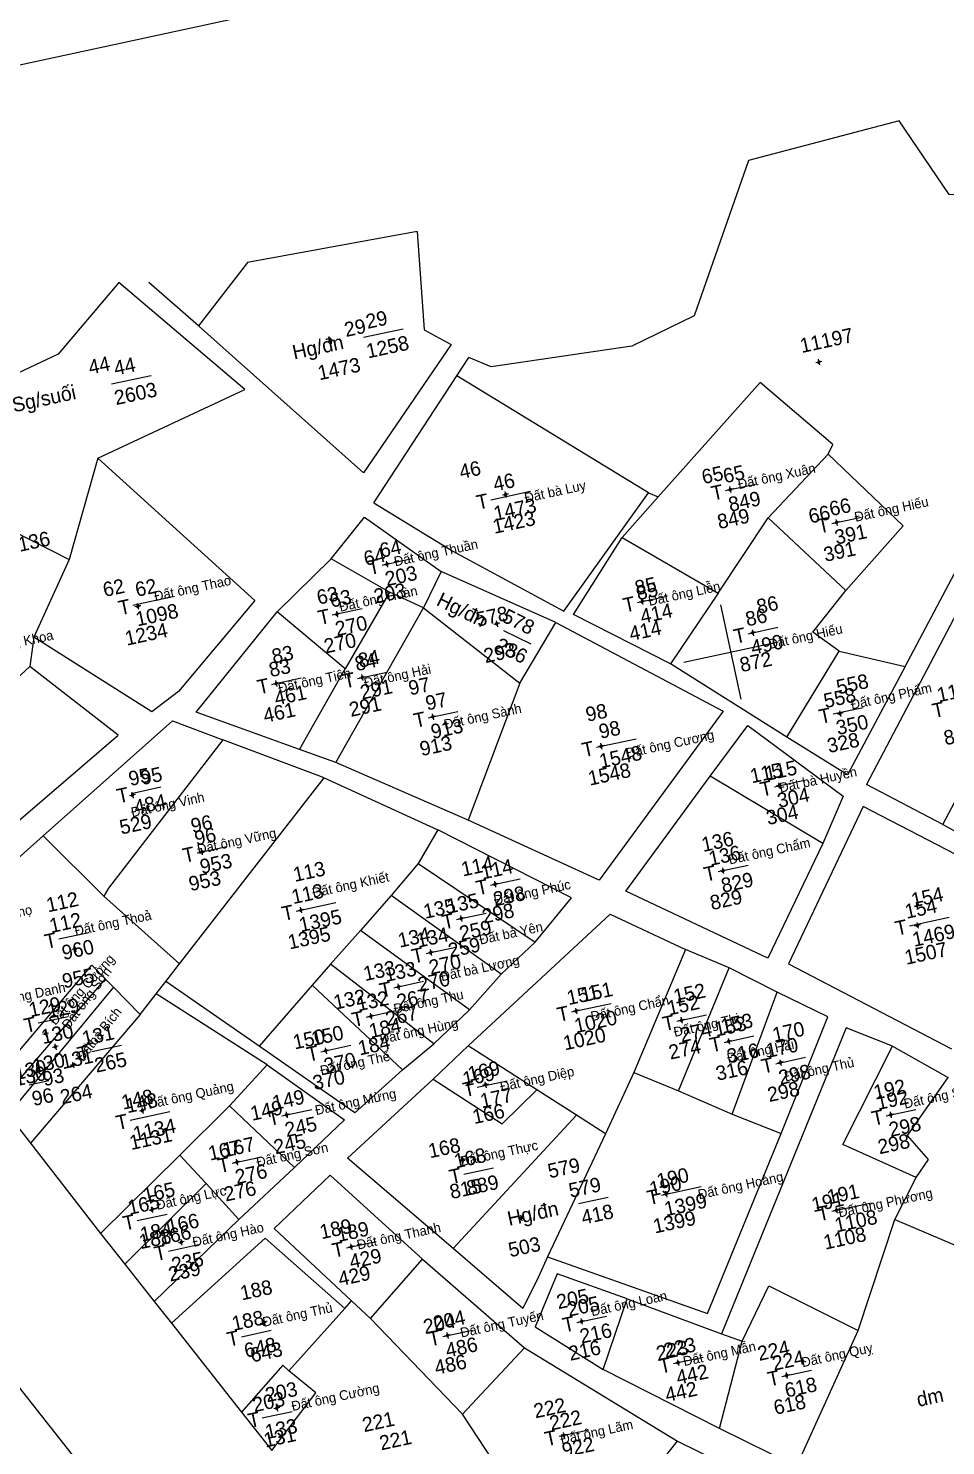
# Model space of a CAD drawing. Extents: x 537054 to 538409, y 1836408 to 1837892.
# Drawn here: x 537707 to 537896.9, y 1837416.8 to 1837710.4 of the extents above; entities that cross this region are included whole.
import ezdxf

# ---------------------------------------------------------------- set-up
doc = ezdxf.new("R2010")
doc.units = 0
for name, color, linetype in [('Level 11', 7, 'Continuous'), ('Level 15', 7, 'Continuous'), ('Level 2', 7, 'Continuous'), ('Level 22', 7, 'Continuous'), ('Level 45', 7, 'Continuous'), ('Level 56', 7, 'Continuous'), ('Level 63', 7, 'Continuous')]:
    doc.layers.add(name, color=color, linetype=linetype)

msp = doc.modelspace()

# ---------------------------------------------------------------- linework, layer by layer
at = {"layer": 'Level 11'}
for p, q in [((537769.29, 1837645.61), (537768.98, 1837645.54)), ((537769.53, 1837645.98), (537769.29, 1837645.61)), ((537769.29, 1837645.61), (537769.66, 1837645.37)), ((537769.46, 1837646.29), (537769.53, 1837645.98)), ((537769.89, 1837645.74), (537769.53, 1837645.98)), ((537769.66, 1837645.37), (537769.89, 1837645.74)), ((537770.21, 1837645.81), (537769.89, 1837645.74)), ((537769.66, 1837645.37), (537769.72, 1837645.06)), ((537870.37, 1837641.23), (537870.06, 1837641.16)), ((537870.61, 1837641.6), (537870.37, 1837641.23)), ((537870.37, 1837641.23), (537870.74, 1837640.99)), ((537870.54, 1837641.9), (537870.61, 1837641.6)), ((537870.98, 1837641.36), (537870.61, 1837641.6)), ((537870.74, 1837640.99), (537870.98, 1837641.36)), ((537870.74, 1837640.99), (537870.8, 1837640.69)), ((537871.29, 1837641.43), (537870.98, 1837641.36)), ((537805.51, 1837613.81), (537805.2, 1837613.74)), ((537805.74, 1837614.17), (537805.51, 1837613.81)), ((537805.51, 1837613.81), (537805.87, 1837613.57)), ((537805.68, 1837614.48), (537805.74, 1837614.17)), ((537806.11, 1837613.94), (537805.74, 1837614.17)), ((537805.87, 1837613.57), (537806.11, 1837613.94)), ((537805.87, 1837613.57), (537805.94, 1837613.27)), ((537806.41, 1837614), (537806.11, 1837613.94)), ((537852.04, 1837614.8), (537851.74, 1837614.73)), ((537852.28, 1837615.17), (537852.04, 1837614.8)), ((537852.04, 1837614.8), (537852.41, 1837614.56)), ((537852.21, 1837615.48), (537852.28, 1837615.17)), ((537852.65, 1837614.93), (537852.28, 1837615.17)), ((537852.41, 1837614.56), (537852.65, 1837614.93)), ((537852.41, 1837614.56), (537852.48, 1837614.25)), ((537852.95, 1837615), (537852.65, 1837614.93)), ((537874.04, 1837608), (537873.73, 1837607.93)), ((537874.27, 1837608.37), (537874.04, 1837608)), ((537874.04, 1837608), (537874.4, 1837607.76)), ((537874.21, 1837608.67), (537874.27, 1837608.37)), ((537874.64, 1837608.13), (537874.27, 1837608.37)), ((537874.4, 1837607.76), (537874.64, 1837608.13)), ((537874.4, 1837607.76), (537874.47, 1837607.46)), ((537874.94, 1837608.19), (537874.64, 1837608.13)), ((537780.93, 1837599.37), (537780.62, 1837599.31)), ((537781.17, 1837599.74), (537780.93, 1837599.37)), ((537780.93, 1837599.37), (537781.3, 1837599.14)), ((537781.1, 1837600.05), (537781.17, 1837599.74)), ((537781.53, 1837599.51), (537781.17, 1837599.74)), ((537781.3, 1837599.14), (537781.53, 1837599.51)), ((537781.3, 1837599.14), (537781.36, 1837598.83)), ((537781.85, 1837599.57), (537781.53, 1837599.51)), ((537729.36, 1837590.64), (537729.06, 1837590.57)), ((537729.6, 1837591), (537729.36, 1837590.64)), ((537729.36, 1837590.64), (537729.73, 1837590.4)), ((537729.53, 1837591.31), (537729.6, 1837591)), ((537729.97, 1837590.77), (537729.6, 1837591)), ((537729.73, 1837590.4), (537729.97, 1837590.77)), ((537729.73, 1837590.4), (537729.79, 1837590.1)), ((537730.27, 1837590.83), (537729.97, 1837590.77)), ((537833.79, 1837591.6), (537833.49, 1837591.54)), ((537834.03, 1837591.97), (537833.79, 1837591.6)), ((537833.79, 1837591.6), (537834.16, 1837591.37)), ((537833.96, 1837592.29), (537834.03, 1837591.97)), ((537834.39, 1837591.74), (537834.03, 1837591.97)), ((537834.16, 1837591.37), (537834.39, 1837591.74)), ((537834.16, 1837591.37), (537834.22, 1837591.05)), ((537834.7, 1837591.8), (537834.39, 1837591.74)), ((537770.59, 1837589.03), (537770.29, 1837588.96)), ((537770.83, 1837589.4), (537770.59, 1837589.03)), ((537770.59, 1837589.03), (537770.96, 1837588.79)), ((537770.76, 1837589.71), (537770.83, 1837589.4)), ((537771.19, 1837589.16), (537770.83, 1837589.4)), ((537770.96, 1837588.79), (537771.19, 1837589.16)), ((537770.96, 1837588.79), (537771.02, 1837588.48)), ((537771.5, 1837589.23), (537771.19, 1837589.16)), ((537803.67, 1837587.02), (537803.36, 1837586.95)), ((537803.91, 1837587.38), (537803.67, 1837587.02)), ((537803.67, 1837587.02), (537804.04, 1837586.78)), ((537803.84, 1837587.69), (537803.91, 1837587.38)), ((537804.27, 1837587.15), (537803.91, 1837587.38)), ((537804.04, 1837586.78), (537804.27, 1837587.15)), ((537804.59, 1837587.21), (537804.27, 1837587.15)), ((537804.04, 1837586.78), (537804.1, 1837586.47)), ((537856.69, 1837585.15), (537856.38, 1837585.09)), ((537856.92, 1837585.52), (537856.69, 1837585.15)), ((537856.69, 1837585.15), (537857.05, 1837584.91)), ((537856.86, 1837585.83), (537856.92, 1837585.52)), ((537857.29, 1837585.28), (537856.92, 1837585.52)), ((537857.05, 1837584.91), (537857.29, 1837585.28)), ((537857.05, 1837584.91), (537857.12, 1837584.6)), ((537857.59, 1837585.35), (537857.29, 1837585.28)), ((537758.17, 1837575.33), (537758.23, 1837575.03)), ((537775.8, 1837575.89), (537775.49, 1837575.83)), ((537776.04, 1837576.26), (537775.8, 1837575.89)), ((537775.8, 1837575.89), (537776.17, 1837575.66)), ((537775.97, 1837576.57), (537776.04, 1837576.26)), ((537776.4, 1837576.02), (537776.04, 1837576.26)), ((537776.17, 1837575.66), (537776.4, 1837576.02)), ((537776.17, 1837575.66), (537776.23, 1837575.34)), ((537776.71, 1837576.09), (537776.4, 1837576.02)), ((537758, 1837574.66), (537757.69, 1837574.59)), ((537758.23, 1837575.03), (537758, 1837574.66)), ((537758, 1837574.66), (537758.37, 1837574.42)), ((537758.6, 1837574.79), (537758.23, 1837575.03)), ((537758.37, 1837574.42), (537758.6, 1837574.79)), ((537758.37, 1837574.42), (537758.43, 1837574.12)), ((537758.91, 1837574.86), (537758.6, 1837574.79)), ((537790.42, 1837567.74), (537790.1, 1837567.68)), ((537790.65, 1837568.11), (537790.42, 1837567.74)), ((537790.42, 1837567.74), (537790.78, 1837567.51)), ((537790.59, 1837568.42), (537790.65, 1837568.11)), ((537791.02, 1837567.88), (537790.65, 1837568.11)), ((537790.78, 1837567.51), (537791.02, 1837567.88)), ((537790.78, 1837567.51), (537790.85, 1837567.2)), ((537791.34, 1837567.94), (537791.02, 1837567.88)), ((537874.79, 1837568.4), (537874.48, 1837568.34)), ((537875.02, 1837568.77), (537874.79, 1837568.4)), ((537874.79, 1837568.4), (537875.16, 1837568.17)), ((537874.96, 1837569.08), (537875.02, 1837568.77)), ((537875.39, 1837568.54), (537875.02, 1837568.77)), ((537875.16, 1837568.17), (537875.39, 1837568.54)), ((537875.16, 1837568.17), (537875.22, 1837567.86)), ((537875.7, 1837568.6), (537875.39, 1837568.54)), ((537825.28, 1837561.64), (537824.98, 1837561.58)), ((537825.52, 1837562.01), (537825.28, 1837561.64)), ((537825.28, 1837561.64), (537825.65, 1837561.41)), ((537825.45, 1837562.32), (537825.52, 1837562.01)), ((537825.88, 1837561.78), (537825.52, 1837562.01)), ((537825.65, 1837561.41), (537825.88, 1837561.78)), ((537825.65, 1837561.41), (537825.71, 1837561.1)), ((537826.19, 1837561.84), (537825.88, 1837561.78)), ((537728.48, 1837551.89), (537728.24, 1837551.52)), ((537728.41, 1837552.19), (537728.48, 1837551.89)), ((537728.85, 1837551.65), (537728.48, 1837551.89)), ((537728.61, 1837551.28), (537728.85, 1837551.65)), ((537729.16, 1837551.72), (537728.85, 1837551.65)), ((537862.15, 1837553.47), (537861.85, 1837553.41)), ((537862.39, 1837553.84), (537862.15, 1837553.47)), ((537862.15, 1837553.47), (537862.52, 1837553.23)), ((537862.32, 1837554.15), (537862.39, 1837553.84)), ((537862.76, 1837553.6), (537862.39, 1837553.84)), ((537862.52, 1837553.23), (537862.76, 1837553.6)), ((537862.52, 1837553.23), (537862.59, 1837552.92)), ((537863.06, 1837553.67), (537862.76, 1837553.6)), ((537728.24, 1837551.52), (537727.93, 1837551.45)), ((537728.24, 1837551.52), (537728.61, 1837551.28)), ((537728.61, 1837551.28), (537728.67, 1837550.98)), ((537742.81, 1837540.15), (537742.57, 1837539.78)), ((537742.74, 1837540.45), (537742.81, 1837540.15)), ((537743.18, 1837539.91), (537742.81, 1837540.15)), ((537742.94, 1837539.54), (537743.18, 1837539.91)), ((537743.48, 1837539.97), (537743.18, 1837539.91)), ((537742.57, 1837539.78), (537742.27, 1837539.71)), ((537742.57, 1837539.78), (537742.94, 1837539.54)), ((537742.94, 1837539.54), (537743, 1837539.24)), ((537850.53, 1837535.87), (537850.22, 1837535.81)), ((537850.76, 1837536.24), (537850.53, 1837535.87)), ((537850.53, 1837535.87), (537850.89, 1837535.63)), ((537850.7, 1837536.54), (537850.76, 1837536.24)), ((537851.13, 1837536), (537850.76, 1837536.24)), ((537850.89, 1837535.63), (537851.13, 1837536)), ((537850.89, 1837535.63), (537850.96, 1837535.33)), ((537851.44, 1837536.07), (537851.13, 1837536)), ((537803.32, 1837533.06), (537803.01, 1837532.99)), ((537803.55, 1837533.42), (537803.32, 1837533.06)), ((537803.32, 1837533.06), (537803.69, 1837532.82)), ((537803.49, 1837533.74), (537803.55, 1837533.42)), ((537803.92, 1837533.19), (537803.55, 1837533.42)), ((537803.69, 1837532.82), (537803.92, 1837533.19)), ((537803.69, 1837532.82), (537803.75, 1837532.51)), ((537804.23, 1837533.25), (537803.92, 1837533.19)), ((537763.27, 1837528.39), (537763.34, 1837528.09)), ((537763.1, 1837527.72), (537762.79, 1837527.65)), ((537763.34, 1837528.09), (537763.1, 1837527.72)), ((537763.1, 1837527.72), (537763.47, 1837527.48)), ((537763.7, 1837527.85), (537763.34, 1837528.09)), ((537763.47, 1837527.48), (537763.7, 1837527.85)), ((537763.47, 1837527.48), (537763.53, 1837527.18)), ((537764.01, 1837527.91), (537763.7, 1837527.85)), ((537796.3, 1837525.98), (537795.99, 1837525.91)), ((537796.54, 1837526.34), (537796.3, 1837525.98)), ((537796.3, 1837525.98), (537796.67, 1837525.74)), ((537796.47, 1837526.66), (537796.54, 1837526.34)), ((537796.91, 1837526.11), (537796.54, 1837526.34)), ((537796.67, 1837525.74), (537796.91, 1837526.11)), ((537796.67, 1837525.74), (537796.74, 1837525.43)), ((537797.22, 1837526.17), (537796.91, 1837526.11)), ((537890.99, 1837525.21), (537891.05, 1837524.91)), ((537890.82, 1837524.54), (537890.5, 1837524.47)), ((537891.05, 1837524.91), (537890.82, 1837524.54)), ((537890.82, 1837524.54), (537891.18, 1837524.3)), ((537891.42, 1837524.67), (537891.05, 1837524.91)), ((537891.18, 1837524.3), (537891.42, 1837524.67)), ((537891.18, 1837524.3), (537891.25, 1837524)), ((537891.73, 1837524.74), (537891.42, 1837524.67)), ((537716.36, 1837519.65), (537716.04, 1837519.59)), ((537716.59, 1837520.02), (537716.36, 1837519.65)), ((537716.36, 1837519.65), (537716.73, 1837519.42)), ((537716.53, 1837520.32), (537716.59, 1837520.02)), ((537716.96, 1837519.78), (537716.59, 1837520.02)), ((537716.73, 1837519.42), (537716.96, 1837519.78)), ((537716.73, 1837519.42), (537716.79, 1837519.11)), ((537717.28, 1837519.85), (537716.96, 1837519.78)), ((537790.17, 1837519.59), (537790.24, 1837519.28)), ((537790, 1837518.91), (537789.7, 1837518.84)), ((537790.24, 1837519.28), (537790, 1837518.91)), ((537790, 1837518.91), (537790.37, 1837518.67)), ((537790.61, 1837519.04), (537790.24, 1837519.28)), ((537790.37, 1837518.67), (537790.61, 1837519.04)), ((537790.37, 1837518.67), (537790.44, 1837518.36)), ((537790.91, 1837519.1), (537790.61, 1837519.04)), ((537783.33, 1837511.82), (537783.03, 1837511.75)), ((537783.57, 1837512.19), (537783.33, 1837511.82)), ((537783.33, 1837511.82), (537783.7, 1837511.58)), ((537783.5, 1837512.5), (537783.57, 1837512.19)), ((537783.93, 1837511.95), (537783.57, 1837512.19)), ((537783.7, 1837511.58), (537783.93, 1837511.95)), ((537783.7, 1837511.58), (537783.76, 1837511.27)), ((537784.24, 1837512.02), (537783.93, 1837511.95)), ((537777.61, 1837505.76), (537777.3, 1837505.69)), ((537777.85, 1837506.12), (537777.61, 1837505.76)), ((537777.61, 1837505.76), (537777.98, 1837505.52)), ((537777.78, 1837506.44), (537777.85, 1837506.12)), ((537778.22, 1837505.89), (537777.85, 1837506.12)), ((537777.98, 1837505.52), (537778.22, 1837505.89)), ((537777.98, 1837505.52), (537778.05, 1837505.21)), ((537778.53, 1837505.95), (537778.22, 1837505.89)), ((537820.11, 1837506.81), (537819.81, 1837506.74)), ((537820.35, 1837507.18), (537820.11, 1837506.81)), ((537820.11, 1837506.81), (537820.48, 1837506.57)), ((537820.28, 1837507.49), (537820.35, 1837507.18)), ((537820.72, 1837506.94), (537820.35, 1837507.18)), ((537820.48, 1837506.57), (537820.72, 1837506.94)), ((537820.48, 1837506.57), (537820.55, 1837506.26)), ((537821.02, 1837507.01), (537820.72, 1837506.94)), ((537841.96, 1837504.9), (537841.65, 1837504.83)), ((537842.2, 1837505.27), (537841.96, 1837504.9)), ((537841.96, 1837504.9), (537842.33, 1837504.66)), ((537842.13, 1837505.58), (537842.2, 1837505.27)), ((537842.57, 1837505.03), (537842.2, 1837505.27)), ((537842.33, 1837504.66), (537842.57, 1837505.03)), ((537842.33, 1837504.66), (537842.4, 1837504.35)), ((537842.88, 1837505.1), (537842.57, 1837505.03)), ((537710.27, 1837502.09), (537709.95, 1837502.02)), ((537710.5, 1837502.46), (537710.27, 1837502.09)), ((537710.27, 1837502.09), (537710.63, 1837501.85)), ((537710.44, 1837502.76), (537710.5, 1837502.46)), ((537710.87, 1837502.22), (537710.5, 1837502.46)), ((537710.63, 1837501.85), (537710.87, 1837502.22)), ((537710.63, 1837501.85), (537710.7, 1837501.55)), ((537711.18, 1837502.29), (537710.87, 1837502.22)), ((537712.27, 1837499.37), (537711.97, 1837499.31)), ((537712.51, 1837499.74), (537712.27, 1837499.37)), ((537712.27, 1837499.37), (537712.64, 1837499.14)), ((537712.45, 1837500.05), (537712.51, 1837499.74)), ((537712.88, 1837499.51), (537712.51, 1837499.74)), ((537712.64, 1837499.14), (537712.88, 1837499.51)), ((537712.64, 1837499.14), (537712.71, 1837498.83)), ((537713.18, 1837499.57), (537712.88, 1837499.51)), ((537768.49, 1837498.94), (537768.26, 1837498.57)), ((537768.43, 1837499.24), (537768.49, 1837498.94)), ((537768.86, 1837498.7), (537768.49, 1837498.94)), ((537851.73, 1837500.51), (537851.41, 1837500.44)), ((537851.96, 1837500.88), (537851.73, 1837500.51)), ((537851.73, 1837500.51), (537852.09, 1837500.27)), ((537851.9, 1837501.18), (537851.96, 1837500.88)), ((537852.33, 1837500.64), (537851.96, 1837500.88)), ((537852.09, 1837500.27), (537852.33, 1837500.64)), ((537852.09, 1837500.27), (537852.16, 1837499.97)), ((537852.64, 1837500.71), (537852.33, 1837500.64)), ((537716.19, 1837495.98), (537715.95, 1837495.62)), ((537716.12, 1837496.3), (537716.19, 1837495.98)), ((537716.56, 1837495.75), (537716.19, 1837495.98)), ((537768.26, 1837498.57), (537767.94, 1837498.5)), ((537768.26, 1837498.57), (537768.62, 1837498.33)), ((537768.62, 1837498.33), (537768.86, 1837498.7)), ((537768.62, 1837498.33), (537768.69, 1837498.03)), ((537769.17, 1837498.77), (537768.86, 1837498.7)), ((537862.42, 1837496.11), (537862.1, 1837496.04)), ((537862.65, 1837496.47), (537862.42, 1837496.11)), ((537862.42, 1837496.11), (537862.78, 1837495.87)), ((537862.59, 1837496.78), (537862.65, 1837496.47)), ((537863.02, 1837496.24), (537862.65, 1837496.47)), ((537862.78, 1837495.87), (537863.02, 1837496.24)), ((537862.78, 1837495.87), (537862.85, 1837495.56)), ((537863.33, 1837496.3), (537863.02, 1837496.24)), ((537715.95, 1837495.62), (537715.65, 1837495.55)), ((537715.95, 1837495.62), (537716.32, 1837495.38)), ((537716.32, 1837495.38), (537716.56, 1837495.75)), ((537716.32, 1837495.38), (537716.39, 1837495.07)), ((537716.86, 1837495.81), (537716.56, 1837495.75)), ((537801.32, 1837491.54), (537801.01, 1837491.47)), ((537801.56, 1837491.91), (537801.32, 1837491.54)), ((537801.32, 1837491.54), (537801.69, 1837491.3)), ((537801.49, 1837492.22), (537801.56, 1837491.91)), ((537801.93, 1837491.67), (537801.56, 1837491.91)), ((537801.69, 1837491.3), (537801.93, 1837491.67)), ((537801.69, 1837491.3), (537801.76, 1837490.99)), ((537802.24, 1837491.74), (537801.93, 1837491.67)), ((537730.3, 1837486.17), (537729.98, 1837486.1)), ((537730.53, 1837486.54), (537730.3, 1837486.17)), ((537730.3, 1837486.17), (537730.67, 1837485.93)), ((537730.47, 1837486.85), (537730.53, 1837486.54)), ((537730.9, 1837486.3), (537730.53, 1837486.54)), ((537730.67, 1837485.93), (537730.9, 1837486.3)), ((537730.67, 1837485.93), (537730.73, 1837485.62)), ((537731.22, 1837486.37), (537730.9, 1837486.3)), ((537760.17, 1837485.28), (537759.86, 1837485.22)), ((537760.4, 1837485.65), (537760.17, 1837485.28)), ((537760.17, 1837485.28), (537760.54, 1837485.05)), ((537760.34, 1837485.96), (537760.4, 1837485.65)), ((537760.77, 1837485.42), (537760.4, 1837485.65)), ((537760.54, 1837485.05), (537760.77, 1837485.42)), ((537760.54, 1837485.05), (537760.6, 1837484.74)), ((537761.08, 1837485.48), (537760.77, 1837485.42)), ((537885.26, 1837485.3), (537884.96, 1837485.24)), ((537885.5, 1837485.67), (537885.26, 1837485.3)), ((537885.26, 1837485.3), (537885.63, 1837485.07)), ((537885.43, 1837485.97), (537885.5, 1837485.67)), ((537885.87, 1837485.43), (537885.5, 1837485.67)), ((537885.63, 1837485.07), (537885.87, 1837485.43)), ((537885.63, 1837485.07), (537885.69, 1837484.76)), ((537886.17, 1837485.5), (537885.87, 1837485.43)), ((537749.87, 1837475.5), (537749.56, 1837475.43)), ((537750.11, 1837475.87), (537749.87, 1837475.5)), ((537749.87, 1837475.5), (537750.24, 1837475.26)), ((537750.04, 1837476.18), (537750.11, 1837475.87)), ((537750.48, 1837475.63), (537750.11, 1837475.87)), ((537750.24, 1837475.26), (537750.48, 1837475.63)), ((537750.79, 1837475.7), (537750.48, 1837475.63)), ((537796.62, 1837476.01), (537796.3, 1837475.94)), ((537796.85, 1837476.38), (537796.62, 1837476.01)), ((537796.62, 1837476.01), (537796.98, 1837475.77)), ((537796.79, 1837476.68), (537796.85, 1837476.38)), ((537797.22, 1837476.14), (537796.85, 1837476.38)), ((537796.98, 1837475.77), (537797.22, 1837476.14)), ((537796.98, 1837475.77), (537797.05, 1837475.47)), ((537797.53, 1837476.21), (537797.22, 1837476.14)), ((537750.24, 1837475.26), (537750.31, 1837474.95)), ((537838.92, 1837469.55), (537838.99, 1837469.25)), ((537838.75, 1837468.88), (537838.44, 1837468.81)), ((537838.99, 1837469.25), (537838.75, 1837468.88)), ((537838.75, 1837468.88), (537839.12, 1837468.64)), ((537839.35, 1837469.01), (537838.99, 1837469.25)), ((537839.12, 1837468.64), (537839.35, 1837469.01)), ((537839.12, 1837468.64), (537839.18, 1837468.34)), ((537839.67, 1837469.08), (537839.35, 1837469.01)), ((537732.28, 1837465.64), (537731.98, 1837465.57)), ((537732.52, 1837466.01), (537732.28, 1837465.64)), ((537732.28, 1837465.64), (537732.65, 1837465.4)), ((537732.46, 1837466.31), (537732.52, 1837466.01)), ((537732.89, 1837465.77), (537732.52, 1837466.01)), ((537732.65, 1837465.4), (537732.89, 1837465.77)), ((537732.65, 1837465.4), (537732.72, 1837465.1)), ((537733.19, 1837465.83), (537732.89, 1837465.77)), ((537808.76, 1837463.96), (537808.46, 1837463.89)), ((537809, 1837464.33), (537808.76, 1837463.96)), ((537808.76, 1837463.96), (537809.13, 1837463.72)), ((537808.93, 1837464.63), (537809, 1837464.33)), ((537809.37, 1837464.09), (537809, 1837464.33)), ((537809.13, 1837463.72), (537809.37, 1837464.09)), ((537809.13, 1837463.72), (537809.2, 1837463.42)), ((537809.67, 1837464.16), (537809.37, 1837464.09)), ((537874.02, 1837465.53), (537873.72, 1837465.46)), ((537874.26, 1837465.89), (537874.02, 1837465.53)), ((537874.02, 1837465.53), (537874.39, 1837465.29)), ((537874.19, 1837466.2), (537874.26, 1837465.89)), ((537874.63, 1837465.66), (537874.26, 1837465.89)), ((537874.39, 1837465.29), (537874.63, 1837465.66)), ((537874.39, 1837465.29), (537874.45, 1837464.99)), ((537874.93, 1837465.72), (537874.63, 1837465.66)), ((537738.35, 1837458.91), (537738.04, 1837458.84)), ((537738.59, 1837459.28), (537738.35, 1837458.91)), ((537738.35, 1837458.91), (537738.72, 1837458.67)), ((537738.52, 1837459.58), (537738.59, 1837459.28)), ((537738.96, 1837459.04), (537738.59, 1837459.28)), ((537738.72, 1837458.67), (537738.96, 1837459.04)), ((537738.72, 1837458.67), (537738.79, 1837458.37)), ((537739.27, 1837459.1), (537738.96, 1837459.04)), ((537773.52, 1837457.97), (537773.21, 1837457.9)), ((537773.76, 1837458.34), (537773.52, 1837457.97)), ((537773.52, 1837457.97), (537773.89, 1837457.73)), ((537773.69, 1837458.64), (537773.76, 1837458.34)), ((537774.13, 1837458.1), (537773.76, 1837458.34)), ((537773.89, 1837457.73), (537774.13, 1837458.1)), ((537773.89, 1837457.73), (537773.96, 1837457.43)), ((537774.44, 1837458.17), (537774.13, 1837458.1)), ((537821.41, 1837443.18), (537821.48, 1837442.88)), ((537755.33, 1837442.17), (537755.01, 1837442.1)), ((537755.56, 1837442.54), (537755.33, 1837442.17)), ((537755.33, 1837442.17), (537755.69, 1837441.93)), ((537755.5, 1837442.84), (537755.56, 1837442.54)), ((537755.93, 1837442.3), (537755.56, 1837442.54)), ((537755.69, 1837441.93), (537755.93, 1837442.3)), ((537755.69, 1837441.93), (537755.76, 1837441.63)), ((537756.24, 1837442.37), (537755.93, 1837442.3)), ((537793.63, 1837440.27), (537793.7, 1837439.96)), ((537821.24, 1837442.51), (537820.93, 1837442.44)), ((537821.48, 1837442.88), (537821.24, 1837442.51)), ((537821.24, 1837442.51), (537821.61, 1837442.27)), ((537821.85, 1837442.64), (537821.48, 1837442.88)), ((537821.61, 1837442.27), (537821.85, 1837442.64)), ((537821.61, 1837442.27), (537821.67, 1837441.97)), ((537822.16, 1837442.71), (537821.85, 1837442.64)), ((537793.46, 1837439.59), (537793.16, 1837439.53)), ((537793.7, 1837439.96), (537793.46, 1837439.59)), ((537793.46, 1837439.59), (537793.83, 1837439.35)), ((537794.07, 1837439.72), (537793.7, 1837439.96)), ((537793.83, 1837439.35), (537794.07, 1837439.72)), ((537793.83, 1837439.35), (537793.9, 1837439.04)), ((537794.37, 1837439.79), (537794.07, 1837439.72)), ((537841.46, 1837434.33), (537841.22, 1837433.96)), ((537841.39, 1837434.64), (537841.46, 1837434.33)), ((537841.83, 1837434.09), (537841.46, 1837434.33)), ((537841.22, 1837433.96), (537840.92, 1837433.9)), ((537841.22, 1837433.96), (537841.59, 1837433.73)), ((537841.59, 1837433.73), (537841.83, 1837434.09)), ((537841.59, 1837433.73), (537841.66, 1837433.41)), ((537842.13, 1837434.16), (537841.83, 1837434.09)), ((537863.71, 1837431.32), (537863.4, 1837431.25)), ((537863.94, 1837431.69), (537863.71, 1837431.32)), ((537863.71, 1837431.32), (537864.08, 1837431.08)), ((537863.88, 1837431.99), (537863.94, 1837431.69)), ((537864.31, 1837431.45), (537863.94, 1837431.69)), ((537864.08, 1837431.08), (537864.31, 1837431.45)), ((537864.62, 1837431.52), (537864.31, 1837431.45)), ((537864.08, 1837431.08), (537864.14, 1837430.78)), ((537758.11, 1837424.54), (537757.8, 1837424.47)), ((537758.35, 1837424.91), (537758.11, 1837424.54)), ((537758.11, 1837424.54), (537758.48, 1837424.3)), ((537758.28, 1837425.21), (537758.35, 1837424.91)), ((537758.71, 1837424.67), (537758.35, 1837424.91)), ((537758.48, 1837424.3), (537758.71, 1837424.67)), ((537758.48, 1837424.3), (537758.54, 1837424)), ((537759.03, 1837424.74), (537758.71, 1837424.67)), ((537817.74, 1837419.59), (537817.8, 1837419.28)), ((537817.57, 1837418.91), (537817.26, 1837418.85)), ((537817.8, 1837419.28), (537817.57, 1837418.91)), ((537817.57, 1837418.91), (537817.93, 1837418.67)), ((537818.17, 1837419.04), (537817.8, 1837419.28)), ((537817.93, 1837418.67), (537818.17, 1837419.04)), ((537817.93, 1837418.67), (537818, 1837418.36)), ((537818.47, 1837419.11), (537818.17, 1837419.04))]:
    msp.add_line(p, q, dxfattribs=at)
for centre in [(537769.59, 1837645.68), (537870.67, 1837641.3), (537805.81, 1837613.87), (537852.35, 1837614.87), (537874.34, 1837608.06), (537781.23, 1837599.44), (537729.66, 1837590.7), (537834.09, 1837591.67), (537770.89, 1837589.1), (537803.97, 1837587.08), (537856.99, 1837585.22), (537776.1, 1837575.96), (537758.3, 1837574.72), (537790.72, 1837567.81), (537875.09, 1837568.47), (537825.58, 1837561.71), (537728.54, 1837551.58), (537862.46, 1837553.54), (537742.87, 1837539.84), (537850.83, 1837535.94), (537803.62, 1837533.12), (537763.4, 1837527.78), (537796.61, 1837526.04), (537891.12, 1837524.6), (537716.66, 1837519.72), (537790.31, 1837518.97), (537783.63, 1837511.89), (537777.91, 1837505.82), (537820.42, 1837506.88), (537842.26, 1837504.96), (537710.57, 1837502.16), (537712.58, 1837499.44), (537852.03, 1837500.57), (537768.56, 1837498.64), (537862.72, 1837496.17), (537716.25, 1837495.68), (537801.63, 1837491.61), (537730.6, 1837486.24), (537760.47, 1837485.35), (537885.56, 1837485.37), (537750.17, 1837475.57), (537796.92, 1837476.07), (537839.05, 1837468.94), (537732.59, 1837465.7), (537809.06, 1837464.02), (537874.32, 1837465.59), (537738.65, 1837458.97), (537773.83, 1837458.03), (537755.63, 1837442.24), (537821.54, 1837442.57), (537793.76, 1837439.66), (537841.53, 1837434.03), (537864.01, 1837431.38), (537758.41, 1837424.61), (537817.87, 1837418.98)]:
    msp.add_circle(centre, 0.075, dxfattribs=at)
at = {"layer": 'Level 15'}
for p, q in [((537776.36, 1837646.43), (537784.58, 1837648.2)), ((537724.18, 1837636.76), (537732.39, 1837638.53)), ((537802.74, 1837612.78), (537810.95, 1837614.55)), ((537851.37, 1837614.66), (537857.53, 1837615.99)), ((537873.37, 1837607.85), (537879.53, 1837609.18)), ((537780.25, 1837599.24), (537786.41, 1837600.57)), ((537833.11, 1837591.47), (537839.27, 1837592.8)), ((537728.6, 1837590.92), (537736.81, 1837592.7)), ((537769.92, 1837588.9), (537776.08, 1837590.23)), ((537805.36, 1837585.71), (537811.01, 1837582.91)), ((537856.02, 1837585.02), (537862.18, 1837586.35)), ((537757.33, 1837574.52), (537763.49, 1837575.85)), ((537775.12, 1837575.75), (537781.28, 1837577.08)), ((537873.67, 1837568.41), (537879.83, 1837569.74)), ((537789.74, 1837567.6), (537795.9, 1837568.93)), ((537824.61, 1837561.51), (537832.82, 1837563.28)), ((537861.49, 1837553.33), (537867.65, 1837554.66)), ((537728.26, 1837551.95), (537734.42, 1837553.28)), ((537741.91, 1837539.63), (537748.06, 1837540.96)), ((537849.86, 1837535.74), (537856.02, 1837537.07)), ((537802.65, 1837532.91), (537808.81, 1837534.24)), ((537762.43, 1837527.58), (537770.64, 1837529.36)), ((537795.64, 1837525.83), (537801.8, 1837527.16)), ((537889.46, 1837524.54), (537897.67, 1837526.32)), ((537713.31, 1837521.82), (537719.47, 1837523.15)), ((537789.34, 1837518.77), (537795.49, 1837520.1)), ((537782.66, 1837511.69), (537788.82, 1837513.02)), ((537819.45, 1837506.67), (537827.66, 1837508.44)), ((537709.04, 1837504.39), (537715.2, 1837505.72)), ((537776.94, 1837505.61), (537783.09, 1837506.94)), ((537841.29, 1837504.76), (537847.45, 1837506.09)), ((537720.1, 1837498.48), (537726.26, 1837499.81)), ((537767.58, 1837498.43), (537773.74, 1837499.76)), ((537851.05, 1837500.37), (537857.21, 1837501.7)), ((537861.74, 1837495.96), (537867.9, 1837497.29)), ((537707.11, 1837491.57), (537711.21, 1837492.45)), ((537799.95, 1837491.11), (537806.11, 1837492.44)), ((537728.08, 1837484.28), (537736.29, 1837486.05)), ((537759.49, 1837485.14), (537765.65, 1837486.47)), ((537884.59, 1837485.17), (537890.75, 1837486.5)), ((537749.2, 1837475.36), (537755.35, 1837476.68)), ((537797.13, 1837473.07), (537803.29, 1837474.4)), ((537838.07, 1837468.73), (537846.29, 1837470.5)), ((537820.89, 1837466.99), (537827.04, 1837468.32)), ((537873.35, 1837465.38), (537881.56, 1837467.15)), ((537729.54, 1837463.45), (537735.69, 1837464.78)), ((537736.02, 1837457.15), (537742.18, 1837458.47)), ((537772.86, 1837457.82), (537779.02, 1837459.15)), ((537820.57, 1837442.37), (537826.73, 1837443.69)), ((537751.09, 1837439.41), (537757.25, 1837440.74)), ((537792.78, 1837439.46), (537798.94, 1837440.78)), ((537840.55, 1837433.83), (537846.7, 1837435.16)), ((537863.03, 1837431.17), (537869.19, 1837432.5)), ((537755.42, 1837422.57), (537761.58, 1837423.9)), ((537816.9, 1837418.78), (537823.06, 1837420.11))]:
    msp.add_line(p, q, dxfattribs=at)
at = {"layer": 'Level 22'}
for p, q in [((537759.65, 1837433.48), (537751.12, 1837423.76)), ((537760.9, 1837432.33), (537759.65, 1837433.48))]:
    msp.add_line(p, q, dxfattribs=at)
for points in [[(537887.34, 1837691.23), (537856.08, 1837683.04)], [(537927.75, 1837673.8), (537897.64, 1837676.03), (537887.34, 1837691.23)], [(537856.08, 1837683.04), (537844.84, 1837650.89), (537831.95, 1837644.55), (537802.85, 1837640.29), (537798.17, 1837642.21)], [(537787.51, 1837668.3), (537752.39, 1837661.92), (537742.2, 1837648.77)], [(537787.51, 1837668.3), (537788.97, 1837647.98), (537794.53, 1837644.9), (537776.4, 1837618.34)], [(537888.56, 1837578.24), (537913.85, 1837625.86), (537928.57, 1837652.87), (537940.4, 1837667.59)], [(537721.35, 1837621.37), (537751.84, 1837635.64), (537725.69, 1837657.8), (537713.14, 1837642.9), (537698.74, 1837636.19), (537686.73, 1837585.28)], [(537742.2, 1837648.77), (537731.94, 1837657.76)], [(537742.2, 1837648.77), (537776.4, 1837618.34)], [(537795.73, 1837638.47), (537798.17, 1837642.21)], [(537778.54, 1837612.14), (537795.73, 1837638.47)], [(537835.42, 1837614.2), (537795.73, 1837638.47)], [(537872.64, 1837622.19), (537873.58, 1837624.19), (537858.53, 1837637.09), (537837.44, 1837613.37)], [(537860.18, 1837609.05), (537872.64, 1837622.19)], [(537872.64, 1837622.19), (537888.12, 1837607.39), (537876.27, 1837593.99)], [(537721.35, 1837621.37), (537715.4, 1837600.36)], [(537753.9, 1837591.92), (537721.35, 1837621.37)], [(537817.9, 1837589.72), (537835.42, 1837614.2)], [(537837.44, 1837613.37), (537829.94, 1837604.92)], [(537835.42, 1837614.2), (537837.44, 1837613.37)], [(537778.54, 1837612.14), (537794.86, 1837602.12), (537817.9, 1837589.72)], [(537769.72, 1837600.56), (537776.61, 1837609.17), (537792.48, 1837597.94)], [(537849.82, 1837593.45), (537860.18, 1837609.05)], [(537860.18, 1837609.05), (537876.27, 1837593.99)], [(537688.17, 1837560.63), (537677.45, 1837575.36), (537695.77, 1837591.34), (537703.49, 1837606.48), (537715.4, 1837600.36)], [(537839.93, 1837578.79), (537819.84, 1837589.01), (537829.94, 1837604.92)], [(537829.94, 1837604.92), (537849.82, 1837593.45)], [(537715.4, 1837600.36), (537708.14, 1837584.33)], [(537758.53, 1837589.54), (537769.72, 1837600.56)], [(537781.74, 1837593.61), (537769.72, 1837600.56)], [(537792.48, 1837597.94), (537788.78, 1837590.36)], [(537816.18, 1837587.33), (537792.48, 1837597.94)], [(537781.74, 1837593.61), (537772.6, 1837577.76)], [(537788.78, 1837590.36), (537781.74, 1837593.61)], [(537849.82, 1837593.45), (537839.93, 1837578.79)], [(537874.86, 1837581.44), (537869.46, 1837585.35), (537876.27, 1837593.99)], [(537902, 1837594.6), (537880.57, 1837553.78)], [(537753.9, 1837591.92), (537738.06, 1837573.05), (537732.54, 1837568.86), (537708.14, 1837584.33)], [(537770.65, 1837558.35), (537788.78, 1837590.36)], [(537788.78, 1837590.36), (537808.75, 1837574.77)], [(537763.12, 1837561.01), (537741.7, 1837568.74), (537758.53, 1837589.54)], [(537772.6, 1837577.76), (537758.53, 1837589.54)], [(537816.18, 1837587.33), (537850.86, 1837569), (537825.22, 1837534), (537798.06, 1837546.43)], [(537808.75, 1837574.77), (537816.18, 1837587.33)], [(537896.37, 1837545.52), (537918.44, 1837587.28)], [(537708.14, 1837584.33), (537707.29, 1837578.24)], [(537864.02, 1837563.6), (537874.86, 1837581.44)], [(537874.86, 1837581.44), (537888.56, 1837578.24)], [(537707.29, 1837578.24), (537688.17, 1837560.63)], [(537694.98, 1837537.79), (537725.55, 1837564.01), (537707.29, 1837578.24)], [(537864.02, 1837563.6), (537839.93, 1837578.79)], [(537888.56, 1837578.24), (537876.62, 1837555.78), (537864.02, 1837563.6)], [(537763.12, 1837561.01), (537772.6, 1837577.76)], [(537808.75, 1837574.77), (537798.06, 1837546.43)], [(537710.07, 1837543.14), (537736.83, 1837566.99), (537747.23, 1837563.01)], [(537848.2, 1837555.54), (537856.01, 1837566.04), (537875.72, 1837551.38), (537871.5, 1837541.6)], [(537747.23, 1837563.01), (537723.59, 1837532.31), (537722.59, 1837530.65)], [(537768.27, 1837555.19), (537747.23, 1837563.01)], [(537770.65, 1837558.35), (537763.12, 1837561.01)], [(537798.06, 1837546.43), (537770.65, 1837558.35)], [(537738.29, 1837516.64), (537768.27, 1837555.19)], [(537768.27, 1837555.19), (537791.8, 1837544.39)], [(537871.5, 1837541.6), (537860.12, 1837517.79), (537830.7, 1837531.67), (537848.2, 1837555.54)], [(537871.5, 1837541.6), (537848.2, 1837555.54)], [(537896.37, 1837545.52), (537880.57, 1837553.78)], [(537920.13, 1837528.37), (537879.83, 1837549.26), (537864.37, 1837516.65)], [(537698.96, 1837533.3), (537710.07, 1837543.14)], [(537710.07, 1837543.14), (537722.59, 1837530.65)], [(537791.8, 1837544.39), (537787.7, 1837537.43)], [(537811.95, 1837521.11), (537819.49, 1837530.29), (537791.8, 1837544.39)], [(537896.37, 1837545.52), (537915.33, 1837535.13)], [(537787.7, 1837537.43), (537782.09, 1837530.78)], [(537787.7, 1837537.43), (537811.95, 1837521.11)], [(537722.59, 1837530.65), (537738.29, 1837516.64)], [(537782.09, 1837530.78), (537775.76, 1837523.58)], [(537804.86, 1837514.51), (537782.09, 1837530.78)], [(537798.08, 1837499.69), (537827.46, 1837526.91), (537843.07, 1837519.64)], [(537775.76, 1837523.58), (537769.56, 1837516.54)], [(537798.31, 1837507.14), (537775.76, 1837523.58)], [(537804.86, 1837514.51), (537811.95, 1837521.11)], [(537843.07, 1837519.64), (537832.36, 1837494.11)], [(537852.1, 1837515.83), (537843.07, 1837519.64)], [(537735.44, 1837512.98), (537738.29, 1837516.64)], [(537769.56, 1837516.54), (537765.76, 1837512.19)], [(537790.92, 1837500.08), (537769.56, 1837516.54)], [(537864.37, 1837516.65), (537898.18, 1837499.05)], [(537698.54, 1837490.99), (537720.11, 1837516.39), (537722.88, 1837513.56)], [(537722.88, 1837513.56), (537700.91, 1837487.9)], [(537724.59, 1837511.8), (537722.88, 1837513.56)], [(537798.31, 1837507.14), (537804.86, 1837514.51)], [(537841.62, 1837490.33), (537852.1, 1837515.83)], [(537862.02, 1837510.74), (537852.1, 1837515.83)], [(537724.59, 1837511.8), (537702.8, 1837485.45)], [(537730.12, 1837506.15), (537724.59, 1837511.8)], [(537733.45, 1837510.43), (537735.44, 1837512.98)], [(537754.76, 1837499.57), (537735.44, 1837512.98)], [(537765.76, 1837512.19), (537754.76, 1837499.57)], [(537784.46, 1837494.71), (537765.76, 1837512.19)], [(537852.75, 1837485.51), (537862.02, 1837510.74)], [(537862.88, 1837481.49), (537872.52, 1837505.69), (537862.02, 1837510.74)], [(537730.12, 1837506.15), (537733.45, 1837510.43)], [(537756.44, 1837495.75), (537733.45, 1837510.43)], [(537730.12, 1837506.15), (537707.4, 1837479.47)], [(537790.92, 1837500.08), (537798.31, 1837507.14)], [(537885.91, 1837499.58), (537876.32, 1837503.35), (537850.54, 1837440.02)], [(537784.46, 1837494.71), (537774.61, 1837485.8), (537754.76, 1837499.57)], [(537784.46, 1837494.71), (537790.92, 1837500.08)], [(537790.84, 1837492.77), (537798.08, 1837499.69)], [(537812.29, 1837490.57), (537798.08, 1837499.69)], [(537890.83, 1837472.38), (537875.67, 1837479.23), (537885.91, 1837499.58)], [(537885.91, 1837499.58), (537897.45, 1837493.11)], [(537748.63, 1837487.2), (537756.44, 1837495.75)], [(537756.44, 1837495.75), (537772.42, 1837484.32), (537762.07, 1837474.43)], [(537832.36, 1837494.11), (537826.52, 1837481.45)], [(537832.36, 1837494.11), (537841.62, 1837490.33)], [(537890.83, 1837472.38), (537893.36, 1837476.12), (537889.04, 1837481.05), (537897.45, 1837493.11)], [(537794.92, 1837457.65), (537773.04, 1837476.39), (537790.84, 1837492.77)], [(537790.84, 1837492.77), (537805.1, 1837483.52), (537812.29, 1837490.57)], [(537820.49, 1837485.31), (537812.29, 1837490.57)], [(537841.62, 1837490.33), (537852.75, 1837485.51)], [(537748.63, 1837487.2), (537738.38, 1837477.03)], [(537762.07, 1837474.43), (537748.63, 1837487.2)], [(537702.8, 1837485.45), (537707.4, 1837479.47)], [(537794.92, 1837457.65), (537820.49, 1837485.31)], [(537826.52, 1837481.45), (537820.49, 1837485.31)], [(537852.75, 1837485.51), (537862.88, 1837481.49)], [(537814.51, 1837455.94), (537847.61, 1837444.18), (537862.88, 1837481.49)], [(537826.52, 1837481.45), (537814.51, 1837455.94)], [(537707.4, 1837479.47), (537721.92, 1837460.8)], [(537738.38, 1837477.03), (537721.92, 1837460.8)], [(537743.78, 1837471.16), (537738.38, 1837477.03)], [(537750.58, 1837463.68), (537762.07, 1837474.43)], [(537773.91, 1837446.85), (537757.85, 1837461.85), (537769.51, 1837472.84), (537788.59, 1837455.49)], [(537886.42, 1837463.71), (537890.83, 1837472.38)], [(537726.95, 1837454.42), (537743.78, 1837471.16)], [(537750.58, 1837463.68), (537743.78, 1837471.16)], [(537750.58, 1837463.68), (537733.04, 1837446.7)], [(537878.8, 1837440.72), (537886.42, 1837463.71)], [(537886.42, 1837463.71), (537912.88, 1837452.45)], [(537721.92, 1837460.8), (537726.95, 1837454.42)], [(537772.5, 1837445.28), (537756.03, 1837459.83), (537736.59, 1837442.19)], [(537777.83, 1837443.17), (537788.59, 1837455.49)], [(537788.59, 1837455.49), (537809.69, 1837437.08)], [(537809.35, 1837445.28), (537794.92, 1837457.65)], [(537814.51, 1837455.94), (537812.65, 1837451.78), (537809.35, 1837445.28)], [(537726.95, 1837454.42), (537733.04, 1837446.7)], [(537830.99, 1837447.24), (537816.5, 1837452.41), (537811.95, 1837441.46), (537826.01, 1837432.62)], [(537854.79, 1837438.45), (537860.3, 1837449.92), (537878.8, 1837440.72)], [(537733.04, 1837446.7), (537736.59, 1837442.19)], [(537772.5, 1837445.28), (537773.91, 1837446.85)], [(537777.83, 1837443.17), (537773.91, 1837446.85)], [(537826.01, 1837432.62), (537830.99, 1837447.24)], [(537830.99, 1837447.24), (537850.54, 1837440.02)], [(537760.9, 1837432.33), (537772.5, 1837445.28)], [(537777.83, 1837443.17), (537796.85, 1837423.39)], [(537736.59, 1837442.19), (537751.12, 1837423.76)], [(537866.04, 1837412.5), (537878.8, 1837440.72)], [(537850.09, 1837420.4), (537854.79, 1837438.45)], [(537850.54, 1837440.02), (537854.79, 1837438.45)], [(537796.85, 1837423.39), (537809.69, 1837437.08)], [(537809.69, 1837437.08), (537841.4, 1837417.76)], [(537757.4, 1837415.8), (537766.51, 1837427.76), (537760.9, 1837432.33)], [(537850.09, 1837420.4), (537826.01, 1837432.62)], [(537703.2, 1837431.23), (537721.44, 1837408.08)], [(537751.12, 1837423.76), (537757.4, 1837415.8)], [(537806.28, 1837409.04), (537796.85, 1837423.39)], [(537866.04, 1837412.5), (537850.09, 1837420.4)], [(537828.39, 1837401.39), (537841.4, 1837417.76)], [(537841.4, 1837417.76), (537863.04, 1837407.1)]]:
    msp.add_lwpolyline(points, dxfattribs=at)
at = {"layer": 'Level 63'}
for p, q in [((537854.6, 1837571.45), (537850.38, 1837591)), ((537842.71, 1837579.12), (537862.26, 1837583.34))]:
    msp.add_line(p, q, dxfattribs=at)
msp.add_lwpolyline([(537319.86, 1836494.35), (537087.72, 1837569.58), (538162.95, 1837801.71), (538395.09, 1836726.48)], close=True, dxfattribs=at)

# ---------------------------------------------------------------- texts
at = {"layer": 'Level 15'}
for s, rotation, p in [('29', 12.1827, (537777.22, 1837648.15)), ('Hg/đn', 12.1827, (537762.02, 1837641.8)), ('1258', 12.1827, (537777.31, 1837642.03)), ('44', 12.1827, (537725.04, 1837638.48)), ('2603', 12.1827, (537725.13, 1837632.36)), ('Sg/suối', 12.1827, (537703.97, 1837630.86)), ('65', 12.1827, (537851.21, 1837616.16)), ('46', 12.1827, (537803.6, 1837614.5)), ('T', 12.1827, (537800.12, 1837610.68)), ('T', 12.1827, (537848.75, 1837612.56)), ('849', 12.1827, (537852.32, 1837610.27)), ('1473', 12.1827, (537803.69, 1837608.38)), ('66', 12.1827, (537873.2, 1837609.35)), ('T', 12.1827, (537870.75, 1837605.75)), ('391', 12.1827, (537874.32, 1837603.46)), ('64', 12.1827, (537780.08, 1837600.74)), ('T', 12.1827, (537777.64, 1837597.14)), ('203', 12.1827, (537781.2, 1837594.84)), ('62', 12.1827, (537729.46, 1837592.64)), ('85', 12.1827, (537832.94, 1837592.97)), ('63', 12.1827, (537769.75, 1837590.39)), ('Hg/đn', 333.6038, (537791.26, 1837591.04)), ('T', 12.1827, (537830.5, 1837589.37)), ('T', 12.1827, (537725.99, 1837588.82)), ('1098', 12.1827, (537729.55, 1837586.52)), ('T', 12.1827, (537767.31, 1837586.8)), ('578', 333.6038, (537804.82, 1837587.66)), ('414', 12.1827, (537834.06, 1837587.07)), ('86', 12.1827, (537855.85, 1837586.52)), ('270', 12.1827, (537770.87, 1837584.5)), ('286', 333.6038, (537803.37, 1837581.68)), ('T', 12.1827, (537853.4, 1837582.92)), ('490', 12.1827, (537856.97, 1837580.62)), ('84', 12.1827, (537774.95, 1837577.25)), ('83', 12.1827, (537757.16, 1837576.01)), ('T', 12.1827, (537754.72, 1837572.42)), ('T', 12.1827, (537772.51, 1837573.65)), ('291', 12.1827, (537776.07, 1837571.35)), ('461', 12.1827, (537758.28, 1837570.12)), ('97', 12.1827, (537789.57, 1837569.1)), ('558', 12.1827, (537872.04, 1837569.59)), ('116', 12.1827, (537895.5, 1837570.8)), ('T', 12.1827, (537871.06, 1837566.31)), ('T', 12.1827, (537894.52, 1837567.52)), ('T', 12.1827, (537787.13, 1837565.5)), ('913', 12.1827, (537790.69, 1837563.2)), ('98', 12.1827, (537825.47, 1837563.23)), ('350', 12.1827, (537874.62, 1837564.01)), ('T', 12.1827, (537822, 1837559.41)), ('1548', 12.1827, (537825.56, 1837557.11)), ('115', 12.1827, (537859.85, 1837554.51)), ('95', 12.1827, (537728.09, 1837553.45)), ('T', 12.1827, (537858.87, 1837551.23)), ('T', 12.1827, (537725.64, 1837549.85)), ('484', 12.1827, (537729.21, 1837547.55)), ('304', 12.1827, (537862.44, 1837548.93)), ('96', 12.1827, (537741.74, 1837541.13)), ('T', 12.1827, (537739.29, 1837537.54)), ('136', 12.1827, (537848.22, 1837536.92)), ('953', 12.1827, (537742.86, 1837535.24)), ('114', 12.1827, (537801.02, 1837534.09)), ('T', 12.1827, (537847.24, 1837533.64)), ('T', 12.1827, (537800.04, 1837530.81)), ('829', 12.1827, (537850.81, 1837531.34)), ('113', 12.1827, (537761.82, 1837528.99)), ('135', 12.1827, (537793.99, 1837527.01)), ('298', 12.1827, (537803.6, 1837528.51)), ('T', 12.1827, (537759.82, 1837525.49)), ('154', 12.1827, (537888.85, 1837525.95)), ('112', 12.1827, (537711.68, 1837523)), ('1395', 12.1827, (537763.38, 1837523.19)), ('T', 12.1827, (537793.02, 1837523.73)), ('259', 12.1827, (537796.59, 1837521.43)), ('T', 12.1827, (537886.85, 1837522.44)), ('T', 12.1827, (537710.7, 1837519.72)), ('134', 12.1827, (537787.7, 1837519.96)), ('1469', 12.1827, (537890.41, 1837520.15)), ('960', 12.1827, (537714.26, 1837517.42)), ('T', 12.1827, (537786.72, 1837516.67)), ('133', 12.1827, (537781.03, 1837512.87)), ('270', 12.1827, (537790.29, 1837514.38)), ('132', 12.1827, (537775.3, 1837506.79)), ('T', 12.1827, (537780.05, 1837509.59)), ('267', 12.1827, (537783.61, 1837507.29)), ('151', 12.1827, (537818.84, 1837508.07)), ('129', 12.1827, (537707.41, 1837505.57)), ('T', 12.1827, (537816.83, 1837504.57)), ('152', 12.1827, (537839.66, 1837505.94)), ('T', 12.1827, (537706.43, 1837502.29)), ('T', 12.1827, (537774.32, 1837503.51)), ('184', 12.1827, (537777.88, 1837501.21)), ('1020', 12.1827, (537820.4, 1837502.27)), ('T', 12.1827, (537838.68, 1837502.66)), ('153', 12.1827, (537849.41, 1837501.55)), ('130', 12.1827, (537709.99, 1837499.99)), ('131', 12.1827, (537718.46, 1837499.66)), ('150', 12.1827, (537765.94, 1837499.62)), ('274', 12.1827, (537842.24, 1837500.36)), ('T', 12.1827, (537717.48, 1837496.38)), ('T', 12.1827, (537764.96, 1837496.34)), ('T', 12.1827, (537848.43, 1837498.27)), ('316', 12.1827, (537852, 1837495.97)), ('170', 12.1827, (537860.11, 1837497.14)), ('130', 12.1827, (537704.44, 1837492.53)), ('265', 12.1827, (537721.05, 1837494.08)), ('370', 12.1827, (537768.53, 1837494.04)), ('169', 12.1827, (537798.32, 1837492.29)), ('T', 12.1827, (537859.13, 1837493.86)), ('298', 12.1827, (537862.69, 1837491.56)), ('96', 12.1827, (537708.06, 1837487.17)), ('149', 12.1827, (537757.86, 1837486.32)), ('T', 12.1827, (537797.34, 1837489.01)), ('177', 12.1827, (537800.9, 1837486.71)), ('192', 12.1827, (537882.96, 1837486.35)), ('148', 12.1827, (537727.47, 1837485.68)), ('T', 12.1827, (537725.46, 1837482.18)), ('1134', 12.1827, (537729.03, 1837479.88)), ('T', 12.1827, (537756.88, 1837483.04)), ('245', 12.1827, (537760.44, 1837480.74)), ('T', 12.1827, (537881.98, 1837483.07)), ('298', 12.1827, (537885.54, 1837480.77)), ('167', 12.1827, (537747.56, 1837476.54)), ('168', 12.1827, (537795.49, 1837474.25)), ('T', 12.1827, (537746.58, 1837473.26)), ('276', 12.1827, (537750.14, 1837470.96)), ('T', 12.1827, (537794.51, 1837470.97)), ('889', 12.1827, (537798.08, 1837468.67)), ('579', 12.1827, (537819.25, 1837468.17)), ('190', 12.1827, (537837.46, 1837470.14)), ('T', 12.1827, (537835.46, 1837466.63)), ('191', 12.1827, (537872.74, 1837466.78)), ('165', 12.1827, (537727.9, 1837464.63)), ('Hg/đn', 12.1827, (537806.54, 1837462.35)), ('418', 12.1827, (537821.84, 1837462.59)), ('1399', 12.1827, (537839.02, 1837464.33)), ('T', 12.1827, (537870.73, 1837463.28)), ('T', 12.1827, (537726.92, 1837461.35)), ('1108', 12.1827, (537874.3, 1837460.98)), ('184', 12.1827, (537730.48, 1837459.05)), ('166', 12.1827, (537734.39, 1837458.33)), ('189', 12.1827, (537771.21, 1837459)), ('T', 12.1827, (537733.41, 1837455.05)), ('T', 12.1827, (537770.24, 1837455.72)), ('235', 12.1827, (537736.97, 1837452.75)), ('429', 12.1827, (537773.81, 1837453.43)), ('205', 12.1827, (537818.94, 1837443.55)), ('188', 12.1827, (537749.46, 1837440.59)), ('204', 12.1827, (537791.15, 1837440.64)), ('T', 12.1827, (537817.96, 1837440.27)), ('T', 12.1827, (537748.48, 1837437.31)), ('T', 12.1827, (537790.17, 1837437.36)), ('216', 12.1827, (537821.52, 1837437.97)), ('648', 12.1827, (537752.04, 1837435.01)), ('486', 12.1827, (537793.73, 1837435.06)), ('223', 12.1827, (537838.91, 1837435.01)), ('T', 12.1827, (537837.93, 1837431.73)), ('224', 12.1827, (537861.4, 1837432.35)), ('442', 12.1827, (537841.5, 1837429.43)), ('T', 12.1827, (537860.42, 1837429.07)), ('618', 12.1827, (537863.98, 1837426.77)), ('203', 12.1827, (537753.79, 1837423.75)), ('T', 12.1827, (537752.81, 1837420.47)), ('222', 12.1827, (537815.26, 1837419.96)), ('133', 12.1827, (537756.37, 1837418.17)), ('221', 12.1827, (537780.04, 1837415.85)), ('T', 12.1827, (537814.28, 1837416.68)), ('922', 12.1827, (537817.85, 1837414.38))]:
    msp.add_text(s, height=3, rotation=rotation, dxfattribs=at).set_placement(p)
at = {"layer": 'Level 2'}
for s, rotation, p in [('Đất ông Xuân', 12.1827, (537854.15, 1837614.96)), ('Đất bà Luy', 12.1827, (537809.96, 1837612.15)), ('Đất ông Hiếu', 12.1827, (537878.29, 1837608.18)), ('Đất ông Thuần', 12.1827, (537782.94, 1837598.96)), ('Đất ông Thao', 12.1827, (537733.26, 1837591.77)), ('Đất ông Liễn', 12.1827, (537835.6, 1837590.77)), ('Đất ông Hoàn', 12.1827, (537771.58, 1837589.56)), ('Đất ông Hiếu', 12.1827, (537860.49, 1837581.84)), ('Đất ông Khoa', 12.1827, (537696.32, 1837580.38)), ('Đất ông Hải', 12.1827, (537776.71, 1837573.84)), ('Đất ông Tiên', 12.1827, (537758.93, 1837572.74)), ('Đất ông Phẩm', 12.1827, (537877.51, 1837569.32)), ('Đất ông Sành', 12.1827, (537793.26, 1837565.22)), ('Đất ông Cương', 12.1827, (537831, 1837559.28)), ('Đất bà Huyền', 12.1827, (537862.73, 1837552.09)), ('Đất ông Vinh', 12.1827, (537728.48, 1837547.01)), ('Đất ông Vững', 12.1827, (537742.19, 1837539.35)), ('Đất ông Chẩm', 12.1827, (537852.21, 1837537.21)), ('Đất ông Khiết', 12.1827, (537765.99, 1837530.33)), ('Đất ông Phúc', 12.1827, (537803.6, 1837528.78)), ('Đất ông Thọ', 12.1827, (537693.54, 1837523.86)), ('Đất ông Thoả', 12.1827, (537716.79, 1837522.42)), ('Đất bà Yên', 12.1827, (537800.59, 1837520.61)), ('Đất ông Cường', 47.7772, (537712.54, 1837503.79)), ('Đất bà Lương', 12.1827, (537792.58, 1837513.01)), ('Đất ông Sơn', 53.2877, (537715.33, 1837502.91)), ('Đất ông Danh', 12.1827, (537698.68, 1837507.39)), ('Đất ông Thu', 12.1827, (537782.86, 1837506.31)), ('Đất ông Chẩn', 12.1827, (537823.67, 1837504.74)), ('Đấtbà Bích', 51.5237, (537718.21, 1837496.29)), ('Đất ông Hùng', 12.1827, (537780, 1837500.03)), ('Đất ông Thi', 12.1827, (537840.84, 1837501.5)), ('Đất ông Thể', 12.1827, (537767.64, 1837493.52)), ('Đất ông Hải', 12.1827, (537851.9, 1837496.11)), ('Đất ông Thủ', 12.1827, (537863.76, 1837492.24)), ('Đất ông Diệp', 12.1827, (537804.91, 1837490.18)), ('Đất ông Quảng', 12.1827, (537731.94, 1837486.57)), ('Đất ông Mừng', 12.1827, (537766.59, 1837485.29)), ('Đất ông Sơn', 12.1827, (537888.52, 1837486.64)), ('Đất ông Sơn', 12.1827, (537754.43, 1837474.54)), ('Đất ông Thực', 12.1827, (537796.68, 1837474.72)), ('Đất ông Hoàng', 12.1827, (537845.89, 1837467.86)), ('Đất ông Lực', 12.1827, (537733.69, 1837465.67)), ('Đất ông Phương', 12.1827, (537874.94, 1837464.08)), ('Đất ông Hào', 12.1827, (537741.21, 1837457.99)), ('Đất ông Thanh', 12.1827, (537775.25, 1837457.43)), ('Đất ông Thủ', 12.1827, (537755.73, 1837441.44)), ('Đất ông Loan', 12.1827, (537823.71, 1837443.63)), ('Đất ông Tuyến', 12.1827, (537796.66, 1837439.22)), ('Đất ông Mẫn', 12.1827, (537842.81, 1837433.3)), ('Đất ông Quỵ', 12.1827, (537867.31, 1837433.06)), ('Đất ông Cường', 12.1827, (537761.69, 1837423.99)), ('Đất ông Lãm', 12.1827, (537817.39, 1837417.11))]:
    msp.add_text(s, height=2, rotation=rotation, dxfattribs=at).set_placement(p)
at = {"layer": 'Level 22'}
msp.add_text('dm', height=3, rotation=12.1827, dxfattribs=at).set_placement((537891.29, 1837424.85))
at = {"layer": 'Level 45'}
for s, p in [('29', (537772.76, 1837646.47)), ('44', (537719.77, 1837638.68)), ('46', (537796.57, 1837617.04)), ('65', (537846.78, 1837615.98)), ('66', (537868.91, 1837607.83)), ('64', (537776.78, 1837599.08)), ('62', (537722.77, 1837592.61)), ('85', (537833.25, 1837591.92)), ('63', (537767.06, 1837591.02)), ('86', (537858.16, 1837589.09)), ('578', (537800.04, 1837586.45)), ('83', (537757.75, 1837578.81)), ('84', (537775.62, 1837577.94)), ('97', (537786.05, 1837572.23)), ('558', (537874.67, 1837572.44)), ('98', (537822.75, 1837566.76)), ('115', (537856.8, 1837554.02)), ('95', (537730.58, 1837553.64)), ('96', (537740.97, 1837543.7)), ('136', (537846.73, 1837539.8)), ('113', (537762.16, 1837533.6)), ('114', (537796.96, 1837534.72)), ('112', (537711.04, 1837527.29)), ('154', (537890.16, 1837528.3)), ('135', (537789.14, 1837525.95)), ('134', (537783.87, 1837519.97)), ('133', (537776.7, 1837513.05)), ('132', (537770.52, 1837507.13)), ('151', (537821.69, 1837508.63)), ('152', (537840.93, 1837508.34)), ('129', (537711.25, 1837505.3)), ('153', (537850.72, 1837502.16)), ('170', (537861.42, 1837500.41)), ('150', (537762.12, 1837498.89)), ('131', (537714.09, 1837494.81)), ('130', (537704.36, 1837491.24)), ('169', (537797.25, 1837491.22)), ('148', (537726.59, 1837486.42)), ('192', (537882.36, 1837488.48)), ('149', (537753.31, 1837484.11)), ('167', (537744.58, 1837475.86)), ('168', (537790.15, 1837476.35)), ('579', (537814.91, 1837472.2)), ('190', (537835.95, 1837468.46)), ('165', (537731.04, 1837467.17)), ('191', (537869.52, 1837465.18)), ('166', (537736.02, 1837460.7)), ('189', (537767.67, 1837459.58)), ('188', (537751.19, 1837446.92)), ('205', (537816.72, 1837445.09)), ('204', (537789.12, 1837439.94)), ('223', (537837.35, 1837434.42)), ('224', (537858.32, 1837434.38)), ('203', (537756.4, 1837425.81)), ('222', (537811.98, 1837422.48)), ('221', (537776.5, 1837419.62))]:
    msp.add_text(s, height=3, rotation=12.1827, dxfattribs=at).set_placement(p)
at = {"layer": 'Level 56'}
for s, p in [('11197', (537867.13, 1837643.15)), ('1473', (537767.26, 1837637.5)), ('1423', (537803.48, 1837605.7)), ('849', (537850.02, 1837606.69)), ('2136', (537703, 1837601.5)), ('391', (537872.01, 1837599.89)), ('203', (537778.9, 1837591.26)), ('1234', (537727.34, 1837582.53)), ('414', (537831.76, 1837583.5)), ('270', (537768.56, 1837580.92)), ('293', (537801.64, 1837578.91)), ('872', (537854.66, 1837577.04)), ('461', (537755.97, 1837566.55)), ('291', (537773.77, 1837567.78)), ('913', (537788.39, 1837559.64)), ('328', (537872.76, 1837560.29)), ('853', (537896.9, 1837561.89)), ('1548', (537823.25, 1837553.53)), ('304', (537860.13, 1837545.36)), ('529', (537726.22, 1837543.41)), ('953', (537740.55, 1837531.67)), ('829', (537848.5, 1837527.76)), ('298', (537801.29, 1837524.95)), ('1395', (537761.07, 1837519.61)), ('259', (537794.28, 1837517.87)), ('1507', (537888.79, 1837516.43)), ('955', (537714.33, 1837511.54)), ('270', (537787.98, 1837510.8)), ('267', (537781.3, 1837503.71)), ('184', (537775.59, 1837497.65)), ('1020', (537818.09, 1837498.7)), ('274', (537839.94, 1837496.79)), ('130', (537708.24, 1837493.98)), ('316', (537849.7, 1837492.4)), ('93', (537710.25, 1837491.27)), ('370', (537766.23, 1837490.46)), ('264', (537713.93, 1837487.51)), ('298', (537860.39, 1837488)), ('166', (537799.3, 1837483.43)), ('1131', (537728.27, 1837478.06)), ('245', (537758.14, 1837477.17)), ('298', (537883.24, 1837477.19)), ('276', (537747.85, 1837467.39)), ('815', (537794.59, 1837467.9)), ('1399', (537836.72, 1837460.77)), ('188', (537730.26, 1837457.53)), ('1108', (537872, 1837457.42)), ('503', (537806.74, 1837455.85)), ('239', (537736.33, 1837450.8)), ('429', (537771.5, 1837449.86)), ('643', (537753.3, 1837434.06)), ('216', (537819.21, 1837434.4)), ('486', (537791.44, 1837431.48)), ('442', (537839.2, 1837425.85)), ('618', (537861.68, 1837423.21)), ('131', (537756.08, 1837416.43))]:
    msp.add_text(s, height=3, rotation=12.1827, dxfattribs=at).set_placement(p)

doc.saveas('drawing.dxf')
